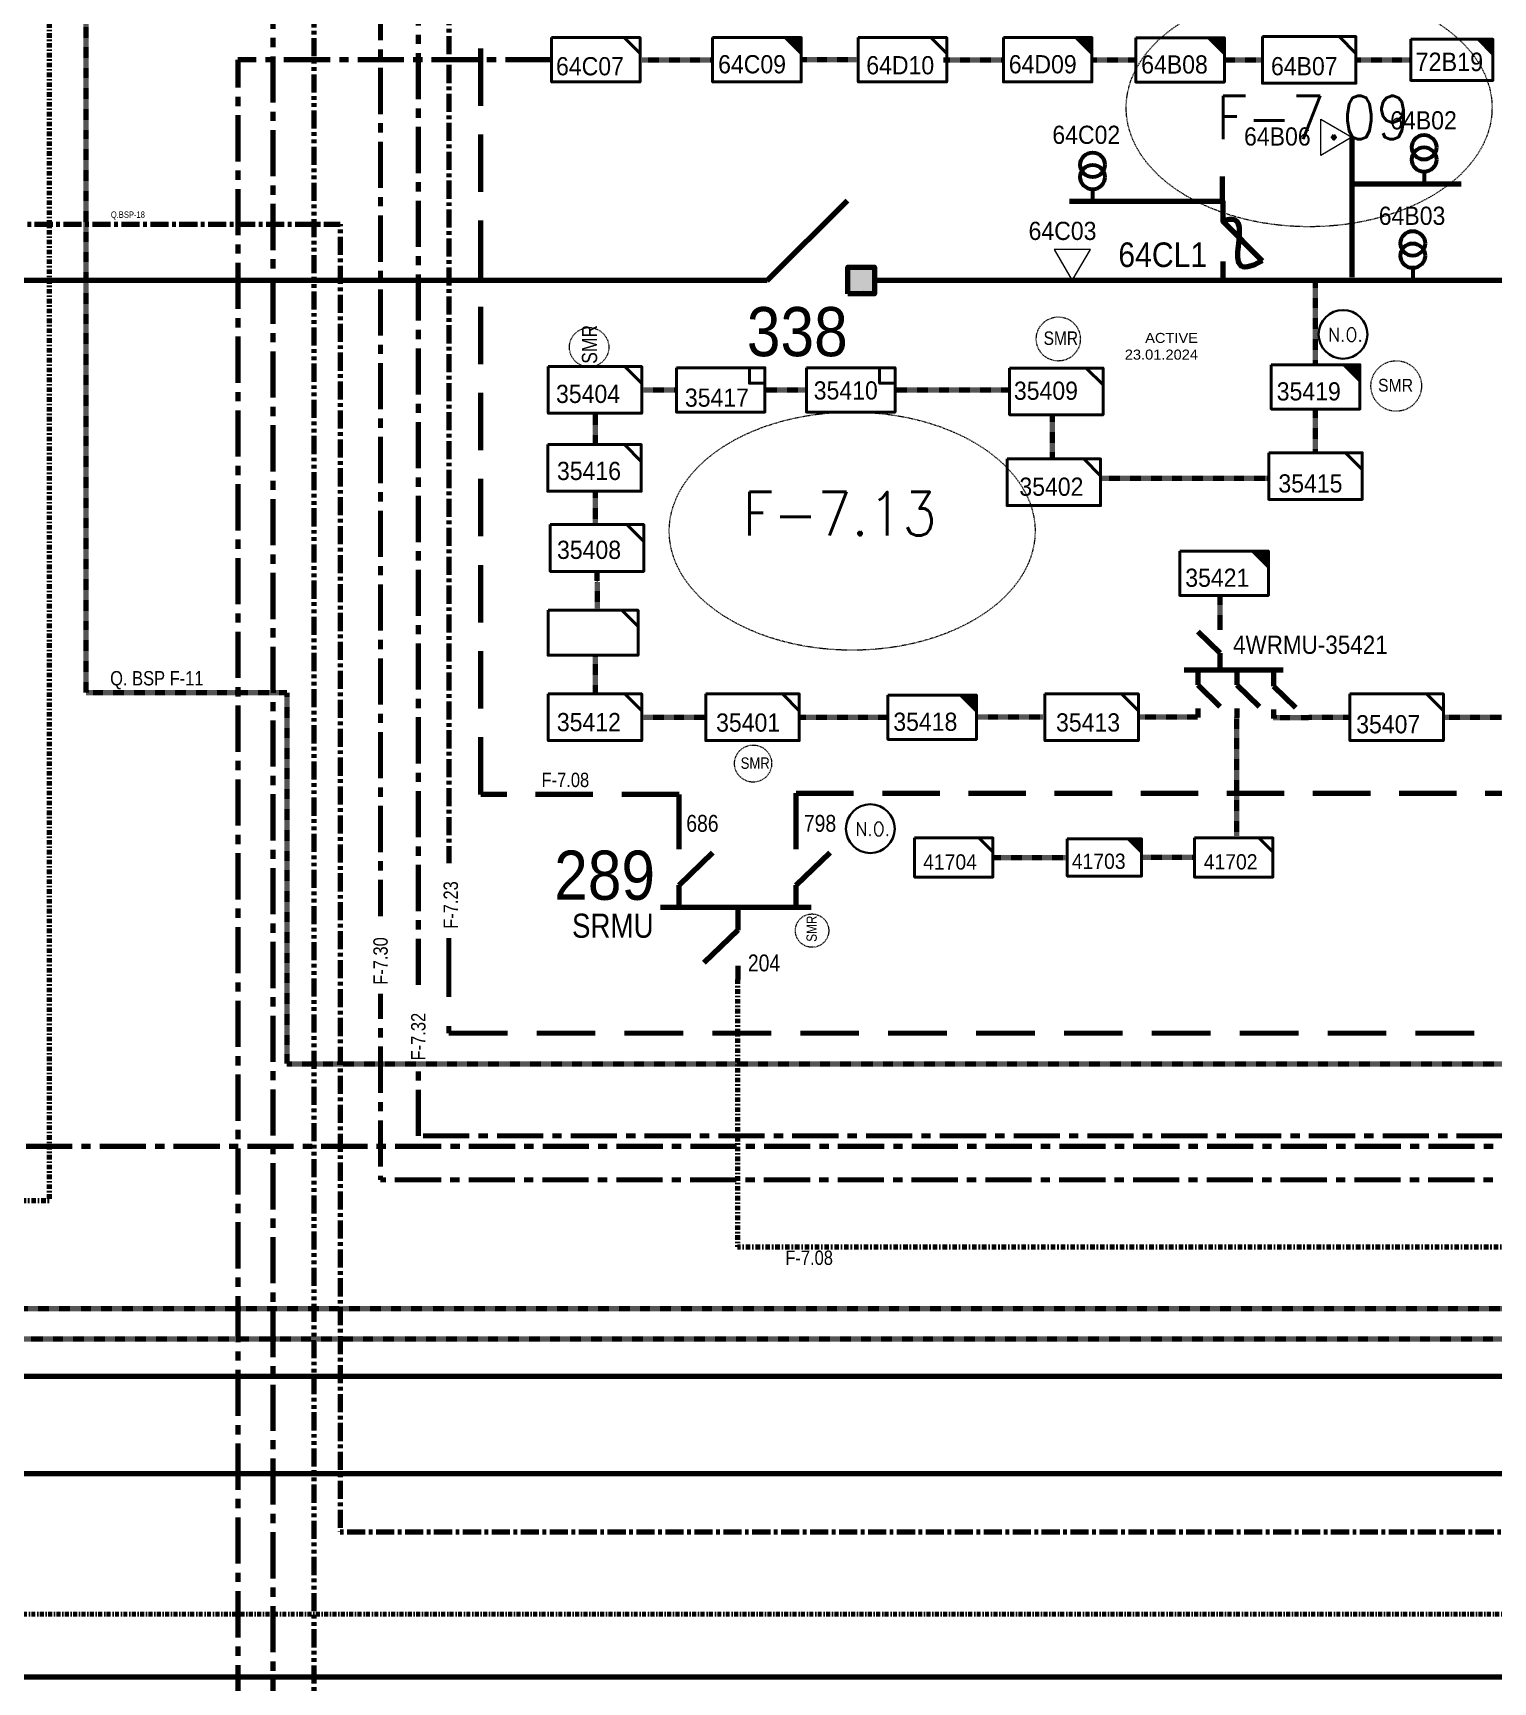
# Model space of a CAD drawing. Header units: metres. Extents: x 65984 to 144644, y -19036 to 23726.
# Drawn here: x 116979 to 117275.7, y 19807 to 20142.1 of the extents above; entities that cross this region are included whole.
import ezdxf
from ezdxf.enums import TextEntityAlignment as Align

# ---------------------------------------------------------------- set-up
doc = ezdxf.new("R2010")
doc.units = ezdxf.units.M
doc.header["$MEASUREMENT"] = 0
for name, pattern in [('( Center )', [2, 1.25, -0.25, 0.25, -0.25]), ('( Phantom )', [2.5, 1.25, -0.25, 0.25, -0.25, 0.25, -0.25]), ('DGN Style 3', [0.013877, 0, -0.013877]), ('DGN Style 4', [1.6, 0.8, -0.4, 0, -0.4]), ('DGN Style 7', [2, 0.9, -0.4, 0.3, -0.4]), ('HIDDEN2', [2381.25, 1587.5, -793.75])]:
    doc.linetypes.add(name, pattern=pattern)
doc.layers.get('0').update_dxf_attribs({"color": 95, "lineweight": 40})
for name, color, linetype, lineweight in [('ABS', 7, 'Continuous', 40), ('ABS NUMBER', 112, 'Continuous', 30), ('d_eos', 111, 'Continuous', 40), ('d_eos no', 121, 'Continuous', 40), ('d_fco', 5, 'Continuous', 40), ('d_fco text', 95, 'Continuous', 40), ('d_oh branch', 94, 'Continuous', 40), ('d_switch', 95, 'Continuous', 40), ('d_tf', 1, 'Continuous', 40), ('d_tf no', 6, 'Continuous', 40), ('d_tf_200', 1, 'Continuous', 40), ('d_ug cable', 95, 'Continuous', 40), ('d_ug main line', 95, 'Continuous', 40), ('d_unit sub', 7, 'Continuous', 40), ('FDR  1  16', 234, 'Continuous', 40), ('fedr no', 95, 'Continuous', 40), ('Level 37', 7, 'Continuous', 0), ('O H MAIN FEEDER', 4, 'Continuous', 100), ('SW N O', 114, 'Continuous', 30)]:
    doc.layers.add(name, color=color, linetype=linetype, lineweight=lineweight)
doc.styles.add('NASKHF', font='naskhf.shx', dxfattribs={"height": 8})
doc.styles.get("Standard").update_dxf_attribs({"font": 'txt.shx'})
doc.styles.add('Style-Arial', font='arial.ttf')
doc.styles.add('Style-ENGINEERING', font='ENGINEERING.shx')
doc.styles.add('Style-msdefault', font='msdefault.shx')
doc.styles.add('Style-STANDARD', font='STANDARD.shx')

# ---------------------------------------------------------------- blocks, each defined once
blk = doc.blocks.new('TF_8')
at = {"color": 0, "linetype": 'ByBlock', "lineweight": -2}
blk.add_line((6.3, 4.95), (9.9, 1.35), dxfattribs=at)
blk.add_3dface([(-10.1, 4.95), (9.9, 4.95), (9.9, -5.05), (-10.1, -5.05)], dxfattribs=at)
blk = doc.blocks.new('TF3')
at = {"color": 0, "linetype": 'ByBlock', "lineweight": -2}
for p, q in [((11.3, 9), (18.3, 9)), ((18.3, 9), (18.3, 2))]:
    blk.add_line(p, q, dxfattribs=at)
at = {"color": 0, "linetype": 'ByBlock', "lineweight": -2, "flags": 128}
blk.add_lwpolyline([(18.3, 2), (11.3, 2), (11.3, 9)], dxfattribs=at)
at = {"color": 0, "linetype": 'ByBlock', "lineweight": -2}
blk.add_3dface([(-21.7, 9), (18.3, 9), (18.3, -11), (-21.7, -11)], dxfattribs=at)
blk = doc.blocks.new('*U714')
at = {"layer": 'd_eos', "color": 2, "linetype": 'Continuous', "lineweight": 211, "ltscale": 0.625574}
for p, q in [((0, -13.64), (0, 17.59)), ((-12.1, 13.71), (-14.92, 13.71)), ((-4.65, 13.71), (-11.45, 6.71)), ((0, 13.71), (-4.65, 13.71)), ((4.65, 1.57), (11.44, 8.57)), ((0, 1.57), (4.65, 1.57)), ((12.09, 1.57), (14.91, 1.57)), ((-12.1, -10.57), (-14.92, -10.57)), ((-4.65, -10.58), (-11.45, -17.58)), ((0, -10.58), (-4.65, -10.58))]:
    blk.add_line(p, q, dxfattribs=at)
blk = doc.blocks.new('*U892')
at = {"layer": 'SW N O', "color": 3}
blk.add_circle((0, 0), 16.8, dxfattribs=at)
at = {"layer": 'SW N O', "color": 3, "style": 'Style-STANDARD'}
blk.add_text('N.O.', height=9.6, dxfattribs=at).set_placement((1.7, -0.2), align=Align.MIDDLE_CENTER)
blk = doc.blocks.new('exist.us-1000kva')
at = {"color": 0, "linetype": 'ByBlock', "lineweight": -2, "flags": 128}
blk.add_lwpolyline([(39.99, 12.92), (32.8, 20), (40, 20)], close=True, dxfattribs=at)
at = {"color": 0, "linetype": 'ByBlock', "lineweight": -2, "extrusion": (0, 0, -1)}
blk.add_solid([(-39.99, 12.92), (-32.8, 20), (-40, 20)], dxfattribs=at)
at = {"color": 0, "linetype": 'ByBlock', "lineweight": -2, "xscale": 2, "yscale": 2}
blk.add_blockref('TF_8', (20.2, 10.1), dxfattribs=at)
blk = doc.blocks.new('ABS2_1_1')
at = {"color": 0, "linetype": 'ByBlock', "lineweight": -2, "ltscale": 500}
for q in [(-29900, 43500), (0, 0)]:
    blk.add_line((0, 13600), q, dxfattribs=at)
at = {"color": 0, "linetype": 'ByBlock', "lineweight": -2, "ltscale": 500, "flags": 128}
for points in [[(5000, 43600), (-5000, 43600), (-5000, 53600), (5000, 53600)], [(3791, 49653), (3791, 49653), (3791, 49653)]]:
    blk.add_lwpolyline(points, close=True, dxfattribs=at)
at = {"color": 0, "linetype": 'ByBlock', "lineweight": -2, "ltscale": 500}
for points in [[(5000, 43600), (-5000, 43600), (5000, 53600), (-5000, 53600)], [(3791, 49653), (3791, 49653), (3791, 49653)]]:
    blk.add_solid(points, dxfattribs=at)
blk = doc.blocks.new('TFU_12')
at = {"layer": 'd_tf_200', "color": 5, "linetype": 'Continuous', "lineweight": 53}
blk.add_line((0, 10), (0, 0), dxfattribs=at)
for centre in [(0, 30), (0, 20)]:
    blk.add_circle(centre, 10, dxfattribs=at)
blk = doc.blocks.new('*U748')
at = {"layer": 'd_fco', "color": 5, "linetype": 'Continuous', "lineweight": 100}
blk.add_line((-4.6, 4.21), (-10.13, 4.21), dxfattribs=at)
at = {"layer": 'd_fco', "color": 5, "linetype": 'Continuous', "lineweight": 100, "extrusion": (0, 0, -1), "flags": 128}
blk.add_lwpolyline([(-13.02, 4.21), (-7.07, 4.21), (4.4, -7.26)], dxfattribs=at)
at = {"layer": 'd_fco', "color": 5, "linetype": 'Continuous', "lineweight": 100}
blk.add_open_spline([(-4.4, -7.26), (-13, 7.69), (11.58, -7.67), (7.07, 4.21)], degree=3, dxfattribs=at)
blk = doc.blocks.new('TRA1_1286')
at = {"layer": 'd_tf', "color": 5, "linetype": 'Continuous', "lineweight": 0, "ltscale": 0.00033988, "extrusion": (0, 0, -1), "flags": 128}
blk.add_lwpolyline([(-10, -16.98), (0, 0.02), (10, -16.98)], close=True, dxfattribs=at)
blk = doc.blocks.new('TRA1_1285')
at = {"layer": 'd_tf', "color": 5, "linetype": 'Continuous', "lineweight": 0, "ltscale": 0.00033988, "xscale": 1.000046566207833, "yscale": 1.000046566207833, "zscale": 1.000046566207833, "rotation": 180}
blk.add_blockref('TRA1_1286', (0, 0), dxfattribs=at)

msp = doc.modelspace()

# ---------------------------------------------------------------- linework, layer by layer
at = {"color": 1, "linetype": 'DGN Style 3', "lineweight": 140, "flags": 128}
msp.add_lwpolyline([(125582.62, 22197.14), (125784.7, 22197.14), (125784.7, 19882.81), (116946.75, 19882.81), (116946.75, 20259.6), (116860.93, 20259.72)], dxfattribs=at)
at = {"color": 3, "linetype": 'DGN Style 3', "lineweight": 140, "flags": 128}
msp.add_lwpolyline([(116807.75, 20242.14), (116807.75, 20219.48), (116935.18, 20219.48), (116935.18, 19876.71), (125825.53, 19876.71), (125825.53, 22095.41), (125562.34, 22095.41)], dxfattribs=at)
at = {"color": 1, "linetype": 'DGN Style 4', "lineweight": 70, "flags": 128}
msp.add_lwpolyline([(128559.87, 20572.74), (128559.87, 20579.03), (128073.94, 20579.03), (128073.94, 21718.25), (128073.94, 21718.25), (125710.48, 21718.25), (125710.48, 19820.77), (115844.17, 19820.77), (115844.17, 19939.02)], dxfattribs=at)
at = {"layer": 'd_eos', "color": 7, "linetype": 'Continuous', "lineweight": 211, "ltscale": 0.410439}
for p, q in [((117220.24, 20020.84), (117220.24, 20022.65)), ((117220.24, 20016.05), (117215.74, 20020.42)), ((117220.24, 20013.06), (117220.24, 20016.05)), ((117233.04, 20012.62), (117212.96, 20012.62)), ((117215.69, 20012.62), (117215.69, 20009.64)), ((117223.65, 20012.62), (117223.65, 20009.64)), ((117231.07, 20012.39), (117231.07, 20009.4)), ((117215.69, 20009.64), (117220.19, 20005.26)), ((117223.65, 20009.64), (117228.15, 20005.26)), ((117231.07, 20009.4), (117235.57, 20005.03)), ((117215.69, 20004.85), (117215.69, 20003.03)), ((117223.65, 20004.85), (117223.65, 20003.03)), ((117231.07, 20004.61), (117231.07, 20002.79))]:
    msp.add_line(p, q, dxfattribs=at)
at = {"layer": 'd_oh branch', "color": 5, "linetype": 'Continuous', "lineweight": 100}
for p, q in [((117246.97, 20120.95), (117246.97, 20092.52)), ((117220.75, 20107.63), (117220.75, 20112.94)), ((117269.21, 20111.4), (117246.97, 20111.4)), ((117189.6, 20107.92), (117220.75, 20107.92))]:
    msp.add_line(p, q, dxfattribs=at)
at = {"layer": 'd_ug cable', "color": 5, "linetype": 'DGN Style 3', "lineweight": 100}
for p, q in [((117102.37, 20136.69), (117117.11, 20136.69)), ((117194.18, 20136.69), (117203.09, 20136.69)), ((117221.09, 20136.65), (117228.83, 20136.65)), ((117247.83, 20136.65), (117258.86, 20136.65))]:
    msp.add_line(p, q, dxfattribs=at)
at = {"layer": 'd_ug cable', "color": 22, "linetype": 'DGN Style 3', "lineweight": 100}
for p, q in [((117239.63, 20074.7), (117239.63, 20091.84)), ((117102.72, 20069.58), (117109.75, 20069.58)), ((117127.75, 20069.58), (117136.17, 20069.58)), ((117154.17, 20069.58), (117177.44, 20069.58)), ((117093.23, 20064.82), (117093.23, 20058.48)), ((117186.18, 20055.73), (117186.18, 20064.53)), ((117239.63, 20056.81), (117239.63, 20065.7)), ((117195.92, 20051.63), (117230.31, 20051.63)), ((117093.23, 20048.85), (117093.23, 20042.5)), ((117093.6, 20032.71), (117093.62, 20024.8)), ((117220.25, 20022.6), (117220.25, 20027.74)), ((117093.23, 20015.54), (117093.23, 20007.8)), ((117102.72, 20003.05), (117115.71, 20003.05)), ((117134.71, 20003.05), (117152.71, 20003.05)), ((117215.67, 20003.05), (117203.63, 20003.05)), ((117223.65, 19978.53), (117223.65, 20003.09)), ((117231.07, 20003.02), (117246.64, 20003.05)), ((117265.68, 20003.05), (117289.63, 20003.05)), ((117174.07, 19974.55), (117189.17, 19974.55))]:
    msp.add_line(p, q, dxfattribs=at)
at = {"layer": 'd_ug cable', "color": 11, "linetype": 'DGN Style 3', "lineweight": 100, "flags": 128}
msp.add_lwpolyline([(116936.07, 20791.07), (116989.75, 20791.07), (116989.75, 20008.05), (117030.6, 20008.05), (117030.6, 19932.59), (125125.2, 19932.59), (125125.2, 22069.98), (125473.72, 22069.98)], dxfattribs=at)
at = {"layer": 'd_ug cable', "color": 94, "linetype": '( Phantom )', "lineweight": 158, "ltscale": 2.94, "flags": 128}
msp.add_lwpolyline([(117211.17, 20263.66), (117246.07, 20263.66), (117246.07, 20174.29), (117036.06, 20174.29), (117036.06, 20170.22), (117036.06, 20170.22), (117036.06, 19740.48), (114643.89, 19740.48), (114643.89, 19910.4), (114643.89, 19910.4), (114643.89, 20133.71)], dxfattribs=at)
at = {"layer": 'd_ug cable', "color": 5, "linetype": 'DGN Style 3', "lineweight": 100, "flags": 128}
for points in [[(117146.68, 20136.69), (117135.11, 20136.69)], [(117164.04, 20136.69), (117176.18, 20136.69)]]:
    msp.add_lwpolyline(points, dxfattribs=at)
at = {"layer": 'd_ug cable', "color": 22, "linetype": 'DGN Style 3', "lineweight": 100, "flags": 128}
for points in [[(117184.63, 20003.05), (117170.71, 20003.05)], [(117215.02, 19974.55), (117204.27, 19974.55)]]:
    msp.add_lwpolyline(points, dxfattribs=at)
at = {"layer": 'd_ug cable', "color": 2, "linetype": 'DGN Style 3', "lineweight": 13}
for centre, radius in [((117187.35, 20079.94), 4.48), ((117092, 20078.26), 4), ((117125.33, 19993.64), 3.77), ((117137.31, 19959.68), 3.39)]:
    msp.add_circle(centre, radius, dxfattribs=at)
at = {"layer": 'd_ug cable', "color": 1, "linetype": 'DGN Style 3', "lineweight": 13}
msp.add_circle((117256.02, 20070.38), 5.14, dxfattribs=at)
at = {"layer": 'd_ug main line', "color": 191, "linetype": 'DGN Style 7', "lineweight": 140, "flags": 128}
msp.add_lwpolyline([(125136.56, 22351.77), (116982.25, 22351.77), (116982.25, 20302.89), (116982.25, 20302.89), (116982.25, 19904.76), (116245.06, 19904.76), (116245.06, 20043.28)], dxfattribs=at)
at = {"layer": 'd_ug main line', "color": 194, "linetype": '( Center )', "lineweight": 158, "ltscale": 2.94, "flags": 128}
msp.add_lwpolyline([(116768.12, 20333.05), (116768.12, 20291.33), (116969.97, 20291.33), (116969.97, 20103.25), (117041.44, 20103.25), (117041.44, 19837.49), (125796.74, 19837.49), (125796.74, 22228.74), (125677.36, 22228.74)], dxfattribs=at)
at = {"layer": 'd_ug main line', "color": 200, "linetype": 'DGN Style 7', "lineweight": 80, "flags": 128}
msp.add_lwpolyline([(117122.19, 19949.75), (117122.19, 19895.4), (125326.12, 19895.4), (125326.12, 21307.97)], dxfattribs=at)
at = {"layer": 'd_ug main line', "color": 21, "linetype": '( Center )', "lineweight": 158, "ltscale": 7.500037, "flags": 128}
msp.add_lwpolyline([(117539.27, 20345.83), (117511.72, 20345.83), (117511.72, 20311.68), (117027.71, 20311.68), (117027.71, 19733.15), (114574.25, 19733.15), (114574.25, 20133.71)], dxfattribs=at)
at = {"layer": 'd_ug main line', "color": 36, "linetype": '( Center )', "lineweight": 140, "ltscale": 2.94, "flags": 128}
msp.add_lwpolyline([(117071.48, 20304.06), (117063.5, 20304.06), (117063.5, 19973.38)], dxfattribs=at)
at = {"layer": 'd_ug main line', "color": 94, "linetype": 'HIDDEN2', "lineweight": 158, "ltscale": 0.00735}
msp.add_lwpolyline([(117110.29, 19978.66), (117110.29, 19987.32), (117069.97, 19987.32), (117069.97, 20269.53), (117103.96, 20269.53)], dxfattribs=at)
at = {"layer": 'd_ug main line', "color": 234, "linetype": 'HIDDEN2', "lineweight": 158, "ltscale": 0.00735}
msp.add_lwpolyline([(117134.09, 19978.99), (117134.09, 19987.65), (117345.68, 19987.65), (117345.68, 19978.99)], dxfattribs=at)
at = {"layer": 'd_ug main line', "color": 36, "linetype": 'HIDDEN2', "lineweight": 70, "ltscale": 0.0075}
msp.add_lwpolyline([(117063.5, 19958.15), (117063.5, 19938.86), (125152.61, 19938.86)], dxfattribs=at)
at = {"layer": 'FDR  1  16', "color": 30, "linetype": '( Center )', "lineweight": 200, "ltscale": 7.500037}
msp.add_line((117057.36, 19917.94), (117057.36, 19931.94), dxfattribs=at)
at = {"layer": 'FDR  1  16', "color": 30, "linetype": '( Center )', "lineweight": 70, "ltscale": 7.500037}
msp.add_line((125362.7, 19917.94), (117057.36, 19917.94), dxfattribs=at)
at = {"layer": 'FDR  1  16', "color": 154, "linetype": '( Center )', "lineweight": 106, "ltscale": 7.500037, "flags": 128}
msp.add_lwpolyline([(116110.23, 19993.55), (116110.23, 19915.89), (125674.45, 19915.89), (125674.45, 21860.43), (125695.57, 21860.43)], dxfattribs=at)
at = {"layer": 'FDR  1  16', "color": 1, "linetype": '( Center )', "lineweight": 70, "ltscale": 7.500037, "flags": 128}
for points in [[(125488.92, 21502.07), (125488.92, 19909.03), (117049.6, 19909.03), (117049.6, 19946.81)], [(117272.52, 20741.75), (117272.52, 20791.93), (117049.6, 20791.93), (117049.6, 19962.63)]]:
    msp.add_lwpolyline(points, dxfattribs=at)
at = {"layer": 'FDR  1  16', "color": 30, "linetype": '( Center )', "lineweight": 200, "ltscale": 7.500037, "flags": 128}
msp.add_lwpolyline([(117057.36, 19948.66), (117057.36, 20518.91), (117123.56, 20518.91)], dxfattribs=at)
at = {"layer": 'FDR  1  16', "color": 5, "linetype": '( Center )', "lineweight": 106, "ltscale": 7.500037, "flags": 128}
msp.add_lwpolyline([(117084.37, 20136.69), (117020.65, 20136.69), (117020.65, 19714.65), (114415.23, 19714.65), (114415.23, 19973.74)], dxfattribs=at)
at = {"layer": 'fedr no', "color": 82, "linetype": 'DGN Style 3', "lineweight": 13, "true_color": 0x1dc70e}
for centre in [(117238.32, 20126.95), (117145.46, 20040.88)]:
    msp.add_ellipse(centre, major_axis=(37.17, 0), ratio=0.651175, dxfattribs=at)
at = {"layer": 'O H MAIN FEEDER', "color": 5, "lineweight": 211, "ltscale": 0.488306}
for p, q in [((117126.53, 20091.82), (116917.13, 20091.82)), ((117324.4, 20091.82), (117149.65, 20091.82))]:
    msp.add_line(p, q, dxfattribs=at)
at = {"layer": 'O H MAIN FEEDER', "color": 214, "lineweight": 211, "ltscale": 30}
msp.add_line((125693.17, 19849.27), (115522.88, 19849.27), dxfattribs=at)
at = {"layer": 'O H MAIN FEEDER', "color": 5, "lineweight": 211, "ltscale": 30, "flags": 128}
msp.add_lwpolyline([(111246.02, 19990.04), (113139.15, 19990.04), (113139.15, 19807.97), (133226.21, 19808), (133226.21, 22351.15), (129774.36, 22351.15)], dxfattribs=at)
at = {"layer": 'O H MAIN FEEDER', "color": 95, "lineweight": 211, "ltscale": 0.426762, "flags": 128}
msp.add_lwpolyline([(125714.54, 20280.94), (125714.54, 19869.08), (116079.89, 19869.08)], dxfattribs=at)

# ---------------------------------------------------------------- block references
at = {"layer": 'ABS', "color": 7, "linetype": 'Continuous', "lineweight": 211, "ltscale": 0.812883, "xscale": 0.0005446322480400587, "yscale": 0.0005446322480400587, "zscale": 0.000360672857092237, "rotation": 269.9999999999998}
msp.add_blockref('ABS2_1_1', (117120.81, 20091.82), dxfattribs=at)
at = {"layer": 'd_eos', "color": 2, "linetype": 'Continuous', "lineweight": 211, "ltscale": 0.625574, "extrusion": (0, 0, -1), "xscale": 0.98, "yscale": 0.98, "zscale": 0.98, "rotation": 270}
msp.add_blockref('*U714', (-117123.73, 19964.36), dxfattribs=at)
at = {"layer": 'd_fco', "color": 5, "linetype": 'Continuous', "lineweight": 100, "xscale": 0.7, "yscale": 0.7, "zscale": 0.7, "rotation": 90.00000000060005}
msp.add_blockref('*U748', (117223.7, 20098.92), dxfattribs=at)
at = {"layer": 'd_tf', "color": 5, "linetype": 'Continuous', "lineweight": 0, "ltscale": 0.00033988, "extrusion": (0, 0, -1), "xscale": 0.37, "yscale": 0.37, "zscale": 0.37, "rotation": 269.9999999999999}
msp.add_blockref('TRA1_1285', (-117246.96, 20120.95), dxfattribs=at)
at = {"layer": 'd_tf', "color": 5, "linetype": 'Continuous', "lineweight": 0, "ltscale": 0.00033988, "xscale": 0.37, "yscale": 0.37, "zscale": 0.37, "rotation": 359.9999999999999}
msp.add_blockref('TRA1_1285', (117190.2, 20091.83), dxfattribs=at)
at = {"layer": 'd_tf_200', "color": 5, "linetype": 'Continuous', "lineweight": 53, "xscale": 0.25, "yscale": 0.25, "zscale": 0.25, "rotation": 359.9999999999997}
for p in [(117261.69, 20111.4), (117194.31, 20107.84), (117259.38, 20091.87)]:
    msp.add_blockref('TFU_12', p, dxfattribs=at)
at = {"layer": 'd_unit sub', "color": 5, "linetype": 'Continuous', "lineweight": 40, "rotation": 359.9999999999999}
for name, p, xscale, yscale, zscale in [('TF_8', (117093.46, 20136.74), 0.9, 0.9, 0.4267622666565712), ('exist.us-1000kva', (117117.11, 20132.19), 0.45, 0.45, 0.4267622666565712), ('TF_8', (117155.77, 20136.74), 0.9, 0.9, 0.4267622666565712), ('exist.us-1000kva', (117176.18, 20132.19), 0.45, 0.45, 0.4267622666565712), ('exist.us-1000kva', (117258.97, 20132.5), 0.4177013208374383, 0.4177013208374383, 0.3456774359918227)]:
    msp.add_blockref(name, p, dxfattribs=dict(at, xscale=xscale, yscale=yscale, zscale=zscale))
at = {"layer": 'd_unit sub', "color": 2, "linetype": 'Continuous', "lineweight": 40, "zscale": 0.4267622666565712, "rotation": 359.9999999999999}
for name, p, xscale, yscale in [('exist.us-1000kva', (117203.09, 20132.15), 0.45, 0.45), ('TF_8', (117093.31, 20069.63), 0.95, 0.95), ('exist.us-1000kva', (117230.63, 20065.7), 0.45, 0.45), ('TF_8', (117187.03, 20069.33), 0.95, 0.95), ('TF_8', (117125.3, 20003.1), 0.95, 0.95)]:
    msp.add_blockref(name, p, dxfattribs=dict(at, xscale=xscale, yscale=yscale))
at = {"layer": 'd_unit sub', "color": 5, "linetype": 'Continuous', "lineweight": 40, "xscale": 0.9499999999999998, "yscale": 0.9499999999999998, "zscale": 0.4267622666565712}
msp.add_blockref('TF_8', (117238.42, 20136.7), dxfattribs=at)
at = {"layer": 'd_unit sub', "color": 22, "linetype": 'Continuous', "lineweight": 40, "rotation": 359.9999999999999}
for name, p, xscale, yscale, zscale in [('TF3', (117119.51, 20070.03), 0.45, 0.45, 0.1300771388769227), ('TF3', (117145.94, 20070.03), 0.45, 0.45, 0.1300771388769227), ('TF_8', (117093.18, 20053.78), 0.95, 0.95, 0.4267622666565712), ('TF_8', (117186.54, 20050.86), 0.95, 0.95, 0.4267622666565712), ('TF_8', (117239.71, 20052.11), 0.95, 0.95, 0.4267622666565712), ('TF_8', (117093.7, 20037.5), 0.95, 0.95, 0.4267622666565712), ('exist.us-1000kva', (117212.04, 20027.82), 0.45, 0.45, 0.4267622666565712), ('TF_8', (117092.89, 20020.28), 0.9142951090272982, 0.9142951090272982, 0.3840860399909141), ('TF_8', (117093.31, 20003.1), 0.95, 0.95, 0.4267622666565712), ('exist.us-1000kva', (117152.71, 19998.55), 0.45, 0.45, 0.4267622666565712), ('TF_8', (117194.23, 20003.1), 0.95, 0.95, 0.4267622666565712), ('TF_8', (117256.22, 20003.1), 0.95, 0.95, 0.4267622666565712), ('TF_8', (117166.18, 19974.59), 0.7969158724604769, 0.7969158724604769, 0.3579932884903496), ('exist.us-1000kva', (117189.17, 19970.77), 0.3774864659023311, 0.3774864659023311, 0.3579932884903496), ('TF_8', (117223.07, 19974.59), 0.7969158724604769, 0.7969158724604769, 0.3579932884903496)]:
    msp.add_blockref(name, p, dxfattribs=dict(at, xscale=xscale, yscale=yscale, zscale=zscale))
at = {"layer": 'SW N O', "color": 3, "xscale": 0.2950694635422144, "yscale": 0.2950694635422144, "zscale": 0.2950694635422144}
for p in [(117245.2, 20080.87), (117149.14, 19980.4)]:
    msp.add_blockref('*U892', p, dxfattribs=at)

# ---------------------------------------------------------------- texts
at = {"color": 4, "insert": (117215.74, 20075.72), "char_height": 2.033, "attachment_point": 9}
msp.add_mtext('\\FENGINEERING;\\H1x;\\W1.09375;ACTIVE\\P23.01.2024', dxfattribs=at)
at = {"layer": 'ABS NUMBER', "color": 7, "lineweight": 140, "style": 'Style-Arial', "width": 0.88}
msp.add_text('338', height=10, dxfattribs=at).set_placement((117124.05, 20086.43), align=Align.TOP_LEFT)
at = {"layer": 'd_eos no', "color": 7, "linetype": 'Continuous', "lineweight": 140, "style": 'Style-Arial', "width": 0.88}
msp.add_text('4WRMU-35421', height=3.7104, dxfattribs=at).set_placement((117222.86, 20019.65), align=Align.TOP_LEFT)
at = {"layer": 'd_eos no', "color": 2, "linetype": 'Continuous', "lineweight": 140, "style": 'Style-Arial', "width": 0.88}
msp.add_text('289', height=10, dxfattribs=at).set_placement((117084.9, 19975.94), align=Align.TOP_LEFT)
at = {"layer": 'd_fco text', "color": 5, "linetype": 'Continuous', "lineweight": 80, "style": 'Style-msdefault', "width": 0.916667}
msp.add_text('64CL1', height=4.998, dxfattribs=at).set_placement((117199.55, 20099.56), align=Align.TOP_LEFT)
at = {"layer": 'd_switch', "color": 2, "linetype": 'Continuous', "lineweight": 30, "style": 'Style-msdefault', "width": 0.857143}
msp.add_text('Q.BSP-18', height=1.299, dxfattribs=at).set_placement((116994.81, 20105.86), align=Align.TOP_LEFT)
at = {"layer": 'd_switch', "color": 1, "linetype": 'Continuous', "lineweight": 30, "style": 'Style-ENGINEERING', "width": 0.857143}
for height, rotation, p in [(3.104, 90.0026, (117090.53, 20074.9)), (2.323, 0.0026, (117122.8, 19994.89))]:
    msp.add_text('SMR', height=height, rotation=rotation, dxfattribs=at).set_placement(p, align=Align.TOP_LEFT)
at = {"layer": 'd_switch', "color": 1, "linetype": 'Continuous', "lineweight": 30, "ltscale": 0.655064, "style": 'Style-ENGINEERING', "width": 0.857143}
msp.add_text('SMR', height=2.749, rotation=0.0026, dxfattribs=at).set_placement((117184.36, 20081.48), align=Align.TOP_LEFT)
at = {"layer": 'd_switch', "color": 121, "linetype": 'Continuous', "lineweight": 30, "style": 'Style-msdefault', "width": 0.857143}
msp.add_text('Q. BSP F-11', height=2.9197, dxfattribs=at).set_placement((116994.67, 20012.44), align=Align.TOP_LEFT)
at = {"layer": 'd_switch', "color": 200, "linetype": 'Continuous', "lineweight": 30, "width": 0.857143}
for s, height, style, p in [('F-7.08', 2.92, 'Style-msdefault', (117082.34, 19991.78)), ('686', 3.43, 'Style-ENGINEERING', (117111.75, 19983.2)), ('204', 3.43, 'Style-ENGINEERING', (117124.27, 19954.83)), ('F-7.08', 2.92, 'Style-msdefault', (117131.88, 19894.65))]:
    msp.add_text(s, height=height, dxfattribs=dict(at, style=style)).set_placement(p, align=Align.TOP_LEFT)
at = {"layer": 'd_switch', "color": 234, "linetype": 'Continuous', "lineweight": 30, "style": 'Style-ENGINEERING', "width": 0.857143}
msp.add_text('798', height=3.43, dxfattribs=at).set_placement((117135.65, 19983.2), align=Align.TOP_LEFT)
at = {"layer": 'd_switch', "color": 36, "linetype": 'Continuous', "lineweight": 30, "style": 'Style-msdefault', "width": 0.857143}
msp.add_text('F-7.23', height=2.92, rotation=90, dxfattribs=at).set_placement((117062.42, 19960.05), align=Align.TOP_LEFT)
at = {"layer": 'd_switch', "color": 1, "linetype": 'Continuous', "lineweight": 30, "ltscale": 0.9, "style": 'Style-ENGINEERING', "width": 0.857143}
msp.add_text('SMR', height=2.091, rotation=90.0026, dxfattribs=at).set_placement((117136.18, 19957.41), align=Align.TOP_LEFT)
at = {"layer": 'd_switch', "color": 121, "linetype": 'Continuous', "lineweight": 30, "style": 'Style-msdefault', "width": 0.857143}
msp.add_text('F-7.30', height=2.92, rotation=90, dxfattribs=at).set_placement((117048.15, 19948.67), align=Align.TOP_LEFT)
at = {"layer": 'd_switch', "color": 30, "linetype": 'Continuous', "lineweight": 30, "style": 'Style-msdefault', "width": 0.857143}
msp.add_text('F-7.32', height=2.92, rotation=90, dxfattribs=at).set_placement((117055.83, 19933.3), align=Align.TOP_LEFT)
at = {"layer": 'd_tf no', "color": 5, "linetype": 'Continuous', "lineweight": 40, "style": 'Style-msdefault', "width": 0.945946}
for s, height, p in [('72B19', 3.755, (117259.95, 20138.14)), ('64C07', 3.7, (117085.28, 20137.23)), ('64C09', 3.7, (117118.22, 20137.63)), ('64D10', 3.7, (117148.33, 20137.43)), ('64D09', 3.7, (117177.29, 20137.63)), ('64B07', 3.7, (117230.57, 20137.24)), ('64B02', 3.7, (117254.8, 20126.23)), ('64C02', 3.7, (117186.14, 20123.29)), ('64B03', 3.7, (117252.47, 20106.83)), ('64C03', 3.7, (117181.31, 20103.76))]:
    msp.add_text(s, height=height, dxfattribs=at).set_placement(p, align=Align.TOP_LEFT)
at = {"layer": 'd_tf no', "color": 2, "linetype": 'Continuous', "lineweight": 40, "style": 'Style-msdefault', "width": 0.945946}
for s, p in [('64B08', (117204.2, 20137.59)), ('35419', (117231.74, 20071.14)), ('35404', (117085.28, 20070.63)), ('35401', (117117.81, 20003.82))]:
    msp.add_text(s, height=3.7, dxfattribs=at).set_placement(p, align=Align.TOP_LEFT)
at = {"layer": 'd_tf no', "color": 5, "linetype": 'Continuous', "lineweight": 40, "style": 'Style-msdefault', "width": 0.945946}
msp.add_text('64B06', height=3.7, dxfattribs=at).set_placement((117238.63, 20122.95), align=Align.TOP_RIGHT)
at = {"layer": 'd_tf no', "color": 22, "linetype": 'Continuous', "lineweight": 40, "style": 'Style-msdefault', "width": 0.945946}
for s, height, p in [('35410', 3.7, (117137.65, 20071.33)), ('35417', 3.7, (117111.47, 20069.87)), ('35416', 3.7, (117085.47, 20054.97)), ('35402', 3.7, (117179.44, 20051.76)), ('35415', 3.7, (117232.08, 20052.43)), ('35408', 3.7, (117085.48, 20038.93)), ('35421', 3.7, (117213.15, 20033.26)), ('35412', 3.7, (117085.45, 20003.92)), ('35418', 3.7, (117153.82, 20003.99)), ('35413', 3.7, (117186.89, 20003.85)), ('35407', 3.7, (117247.89, 20003.48)), ('41704', 3.104, (117159.89, 19975.19)), ('41703', 3.104, (117190.1, 19975.33)), ('41702', 3.104, (117216.91, 19975.22))]:
    msp.add_text(s, height=height, dxfattribs=at).set_placement(p, align=Align.TOP_LEFT)
at = {"layer": 'd_tf no', "color": 121, "linetype": 'Continuous', "lineweight": 40, "style": 'Style-msdefault', "width": 0.945946}
msp.add_text('35409', height=3.7, dxfattribs=at).set_placement((117178.33, 20071.27), align=Align.TOP_LEFT)
at = {"layer": 'd_tf no', "color": 2, "lineweight": 13, "insert": (117252.32, 20071.83), "char_height": 2.593, "attachment_point": 1, "style": 'NASKHF'}
msp.add_mtext('\\Fmsdefault;\\H1x;\\W0.925;SMR\\P', dxfattribs=at)
at = {"layer": 'fedr no', "color": 6, "linetype": 'Continuous', "lineweight": 40, "char_height": 8.852, "attachment_point": 5, "style": 'Style-STANDARD'}
for s, insert in [('F-7.09', (117239.2, 20124.96)), ('F-7.13', (117142.91, 20044.42))]:
    msp.add_mtext(s, dxfattribs=dict(at, insert=insert))
at = {"layer": 'Level 37', "color": 2, "linetype": 'Continuous', "lineweight": 100, "style": 'Style-msdefault', "width": 0.86}
msp.add_text('SRMU', height=4.9, dxfattribs=at).set_placement((117088.52, 19963.13), align=Align.TOP_LEFT)

doc.saveas('drawing.dxf')
